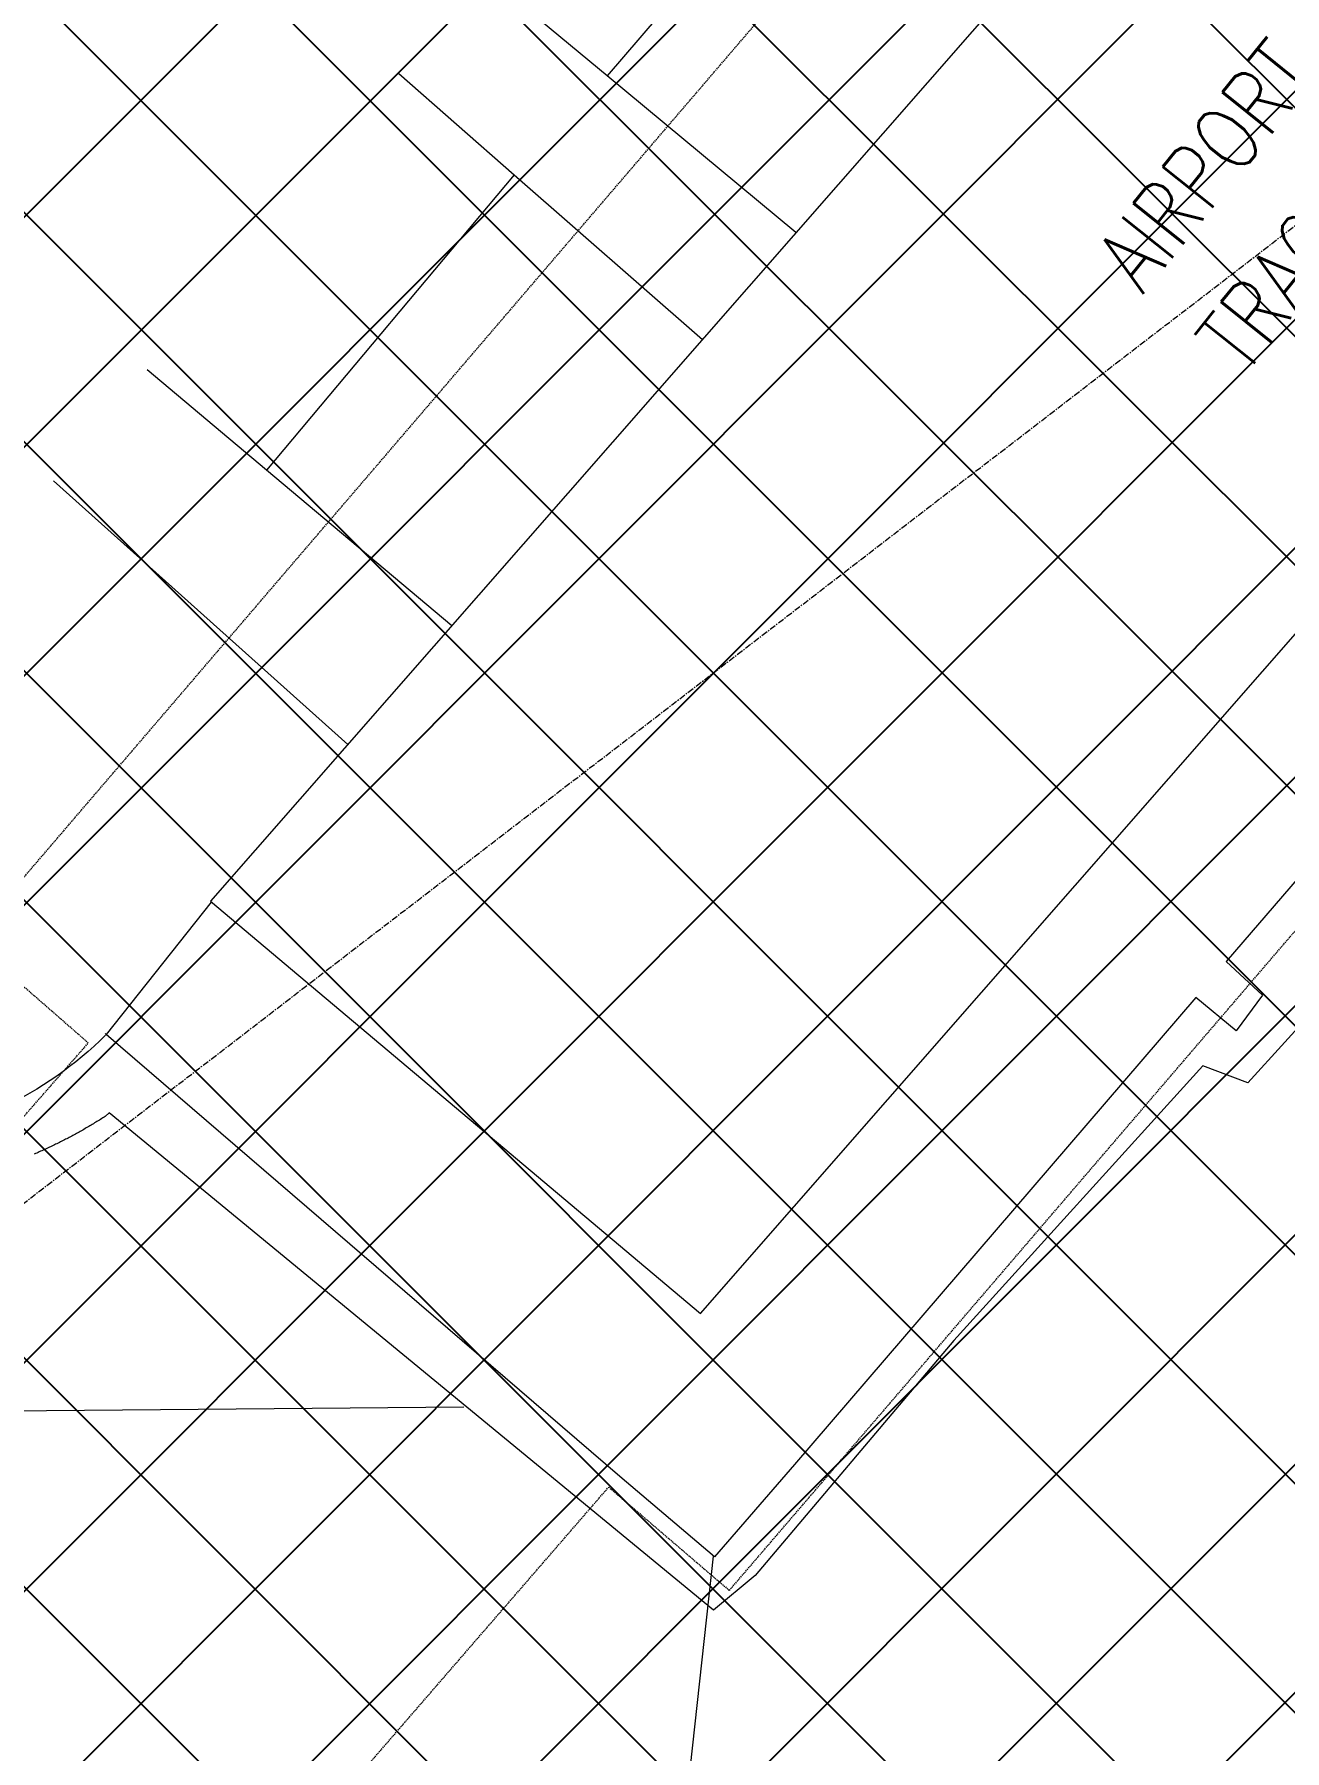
# Model space of a CAD drawing. Header units: millimetres. Extents: x 833924389 to 835767163, y 817400000 to 818811854.
# Drawn here: x 834275785 to 834324035, y 817767072 to 817833277 of the extents above; entities that cross this region are included whole.
import ezdxf

# ---------------------------------------------------------------- set-up
doc = ezdxf.new("R2010")
doc.units = ezdxf.units.MM
doc.header["$LTSCALE"] = 10
doc.header["$MEASUREMENT"] = 0
doc.linetypes.add('CENTER', pattern=[2, 1.25, -0.25, 0.25, -0.25])
doc.linetypes.add('HIDDEN', pattern=[0.375, 0.25, -0.125])
for name, color, linetype, lineweight in [('01_Base_Plan', 5, 'Continuous', 5), ('02_Buiding_Height_Limit', 1, 'CENTER', 18), ('11_Text', 7, 'Continuous', 25), ('12_AEL_Outline', 253, 'HIDDEN', 5)]:
    doc.layers.add(name, color=color, linetype=linetype, lineweight=lineweight)
doc.layers.add('_MTR', color=190, linetype='Continuous')
doc.styles.add('ROMANS', font='romans.shx', dxfattribs={"width": 0.8})
doc.linetypes.add('11sw3b$0$B1_BDYF', pattern='A,2.5,-0.5,[130,ltypeshp.shx,S=0.5,R=0,X=0,Y=0],-0.5', length=3.5)

msp = doc.modelspace()

# ---------------------------------------------------------------- hatches: boundary and pattern name
at = {"layer": '_MTR'}
h = msp.add_hatch(dxfattribs=at)
h.set_pattern_fill('ANSI37', color=256, scale=50000, style=0)
h.set_pattern_definition([(45, (0, 0), (-4419.417382415922, 4419.417382415922), []), (135, (0, 0), (-4419.417382415922, -4419.417382415922), [])])
h.paths.add_polyline_path([(834719025.0676242, 818175044.075776), (834829436.1637323, 818440899.0154631), (834544329.9875726, 818440899.0154631), (834540047.6918651, 818430486.7932322), (834494662.9516805, 818320135.7028404), (834491212.3501357, 818312096.8899884), (834489639.5860337, 818307373.809575), (834488467.7132754, 818300887.678466), (834488287.0573709, 818295402.6064734), (834489123.4445984, 818289469.5896976), (834490523.0838149, 818284300.8385714), (834492959.6897802, 818278585.4277595), (834497359.5052412, 818271989.8078504), (834500943.2578423, 818268402.4543666), (834504241.8491156, 818265890.0219382), (834506773.0374651, 818264239.4954746), (834509304.2258146, 818262588.969011), (834549547.6363403, 818245865.156262), (834521788.9357352, 818162669.0288637), (834512956.6186229, 818145898.9397866), (834505350.3781369, 818132402.978609), (834498851.625464, 818120358.1720601), (834490645.3412085, 818106191.5494635), (834483043.1765755, 818093566.7455992), (834465497.3880057, 818066156.0749869), (834456186.300847, 818052465.0283059), (834449435.9111947, 818042521.66696), (834429928.4301713, 818015782.6322176), (834415902.0111922, 817997330.5279367), (834409718.1436859, 817989384.889797), (834403534.2761798, 817981439.2516572), (834394016.1354766, 817969342.6524115), (834384497.9947733, 817957246.0531657), (834384196.2479563, 817957465.7651209), (834383970.486986, 817957155.7107403), (834383668.7401689, 817957375.4226955), (834373771.4691136, 817944987.7532318), (834364116.6359974, 817932940.1560837), (834338369.9503223, 817901865.9044347), (834312960.6002681, 817923872.0998209), (834209698.3762193, 817804043.8972573), (834227751.7111311, 817788294.3273865), (834200289.8007177, 817756392.265157), (834200199.724341, 817740873.0267123), (834297136.0119622, 817740548.3312696), (834302265.9142908, 817746345.470729), (834311723.710097, 817738300.4580544), (834346243.1186241, 817778329.7402205), (834364573.705298, 817762532.4600164), (834407168.9888211, 817811985.372018), (834383971.3268652, 817831671.3361453), (834391017.2140669, 817839762.6321478), (834398063.1012684, 817847853.9281503), (834393622.2417772, 817851485.7044563), (834400812.4917518, 817859771.4107764), (834410480.1317945, 817870197.1213068), (834420147.7718372, 817880622.8318372), (834432126.5932153, 817893299.2699163), (834444105.4145935, 817905975.7079954), (834443206.2002442, 817906758.256021), (834448849.565658, 817912919.9467099), (834457587.7981888, 817922310.4511203), (834467322.5562106, 817932771.8674097), (834475815.8031626, 817941811.4303546), (834484309.0501144, 817950850.9932995), (834500967.9967005, 817969577.1101549), (834519622.9840564, 817991615.6157014), (834532610.7469565, 818008021.8481278), (834547321.4079989, 818027597.5088168), (834557595.9281648, 818042498.3314748), (834567870.4483306, 818057399.1541326), (834574643.1744547, 818067927.9632175), (834585340.6881095, 818084953.331677), (834592493.7733289, 818096984.115135), (834598987.1398113, 818108698.8436586), (834606301.2519822, 818122736.6486193), (834611699.1689881, 818133599.211997), (834616705.1358873, 818145548.4517179), (834618535.0408169, 818149916.4335908), (834621711.1027862, 818157497.6914387), (834627057.6022652, 818172444.2824591), (834631612.1834006, 818185176.9988407), (834639686.340077, 818207748.9860169)])

# ---------------------------------------------------------------- linework, layer by layer
at = {"layer": '01_Base_Plan', "linetype": 'Continuous'}
for p, q in [((834320482.1999999, 817858010.0999999), (834297885.0999999, 817831674.4)), ((834297885.0999999, 817831674.4), (834293258.9, 817835510.8000001)), ((834289848.8000001, 817831759.6), (834294303.7, 817827861.5999999)), ((834305175.3, 817825628.9000009), (834297885.0999999, 817831674.4)), ((834294303.7, 817827861.5999999), (834284742, 817816470.699999)), ((834294303.7, 817827861.5999999), (834301565.5, 817821507.5)), ((834284742, 817816470.699999), (834280143.2, 817820330.499999)), ((834291895.6, 817810466.800001), (834284742, 817816470.699999)), ((834276529.8000001, 817816060.1), (834287881, 817805883.0999991)), ((834282614.16, 817799800.9300009), (834278555.9000001, 817794699.1300011))]:
    msp.add_line(p, q, dxfattribs=at)
at = {"layer": '01_Base_Plan', "linetype": '11sw3b$0$B1_BDYF'}
for p, q in [((834278555.9000001, 817794699.1300011), (834278520, 817794730)), ((834301978.4, 817774572.699999), (834299955.88, 817756088.4200001))]:
    msp.add_line(p, q, dxfattribs=at)
at = {"layer": '01_Base_Plan', "linetype": '11sw3b$0$B1_BDYF', "flags": 128}
for points in [[(834278535.3399999, 817794673.280001), (834278315.2641879, 817794458.408404), (834278090.603337, 817794248.335391), (834277861.462057, 817794043.158779), (834277627.9470409, 817793842.9741031), (834277390.167017, 817793647.8745711), (834277148.232698, 817793457.9510261), (834276902.256735, 817793273.291898), (834276652.353658, 817793093.98317), (834276398.639828, 817792920.10833), (834276141.2333771, 817792751.748338), (834275880.254159, 817792588.981585), (834275615.823692, 817792431.88386), (834275348.065097, 817792280.528308), (834275077.103052, 817792134.985405), (834274803.063718, 817791995.322918), (834274526.0746909, 817791861.6058741), (834274246.264946, 817791733.896537), (834273963.764767, 817791612.254371), (834273678.705691, 817791496.7360129), (834273391.2204479, 817791387.3952531), (834273101.4428959, 817791284.283), (834272809.507957, 817791187.447264), (834272515.5515649, 817791096.933136), (834272219.710591, 817791012.7827599), (834271922.1227831, 817790935.035318), (834271622.926705, 817790863.72701), (834271322.261667, 817790798.8910401), (834271020.267667, 817790740.557596), (834270717.085314, 817790688.753839), (834270412.8557811, 817790643.50389), (834270107.720719, 817790604.828818), (834269801.822204, 817790572.74663), (834269495.302671, 817790547.272266), (834269188.304839, 817790528.417586), (834268880.971653, 817790516.19137), (834268573.446213, 817790510.59931), (834268265.871708, 817790511.64401), (834267958.39135, 817790519.324983), (834267651.148307, 817790533.638653), (834267344.285641, 817790554.578356), (834267037.946229, 817790582.1343421), (834266732.27271, 817790616.293779), (834266427.4074111, 817790657.0407629), (834266123.492281, 817790704.356321), (834265820.668833, 817790758.2184219), (834265519.078061, 817790818.601987), (834265218.8603951, 817790885.4789001), (834264920.155625, 817790958.818022), (834264623.102829, 817791038.585205), (834264327.84032, 817791124.743309), (834264034.505579, 817791217.252215), (834263743.235189, 817791316.068851), (834263454.164769, 817791421.147205), (834263167.428918, 817791532.4383509), (834262883.161145, 817791649.89047), (834262601.493808, 817791773.4488729), (834262322.558059, 817791903.05603), (834262046.483774, 817792038.6515939), (834261773.3994999, 817792180.1724269), (834261503.432387, 817792327.552638), (834261236.708139, 817792480.723601), (834260973.35095, 817792639.613996), (834260713.483441, 817792804.1498431), (834260457.2266101, 817792974.254531), (834260204.699778, 817793149.848855), (834259956.020525, 817793330.851056), (834259711.304639, 817793517.176855), (834259470.6660681, 817793708.739495), (834259234.216855, 817793905.449781), (834259002.067094, 817794107.216123), (834258774.32488, 817794313.944574), (834258551.096256, 817794525.538875), (834258332.485158, 817794741.900507), (834258118.593377, 817794962.928726), (834257909.520503, 817795188.5206189), (834257705.363889, 817795418.5711429), (834257506.2185899, 817795652.973184), (834257312.177332, 817795891.617602), (834257123.3304651, 817796134.393278), (834256939.76592, 817796381.18717), (834256761.569168, 817796631.884367), (834256588.82318, 817796886.368141), (834256421.608389, 817797144.519999), (834256260.002656, 817797406.21974), (834256104.081224, 817797671.345512), (834255953.9166969, 817797939.773868), (834255809.578991, 817798211.379822), (834255671.135314, 817798486.0369099), (834255538.6501279, 817798763.617245), (834255412.1851201, 817799043.991584), (834255291.7991741, 817799327.029376), (834255177.548345, 817799612.598835), (834255069.485829, 817799900.566994), (834254967.661944, 817800190.799769), (834254872.124099, 817800483.1620239), (834254782.916779, 817800777.517627), (834254700.0815209, 817801073.729523), (834254623.656894, 817801371.65979), (834254553.678483, 817801671.169705), (834254490.1788709, 817801972.119814), (834254433.187625, 817802274.369985), (834254382.731281, 817802577.779485), (834254338.833332, 817802882.207045), (834254301.514219, 817803187.5109091), (834254270.791317, 817803493.54893), (834254246.678932, 817803800.17861), (834254229.18829, 817804107.257175), (834254218.327537, 817804414.641644), (834254214.1017281, 817804722.188892), (834254216.5128319, 817805029.755722), (834254225.5597249, 817805337.198923), (834254241.238196, 817805644.375343), (834254263.540944, 817805951.141956), (834254292.457585, 817806257.3559259), (834254327.9746541, 817806562.874675), (834254370.075614, 817806867.5559449), (834254418.740862, 817807171.257872), (834254473.947739, 817807473.839049), (834254535.67054, 817807775.158586), (834254603.880524, 817808075.0761851), (834254678.545933, 817808373.452197), (834254759.632, 817808670.147693), (834254847.10097, 817808965.024526), (834254940.912117, 817809257.945397), (834255041.0217611, 817809548.773916), (834255147.383286, 817809837.374666), (834255259.947172, 817810123.613272), (834255378.6610041, 817810407.3564539), (834255465.925031, 817810601.9454379), (834255548.072146, 817810785.124282), (834255728.383122, 817811157.812649), (834255919.441813, 817811525.107141), (834256121.087034, 817811886.697892), (834256333.1486701, 817812242.279851), (834256555.447816, 817812591.5530341), (834256787.796932, 817812934.2227801), (834257030, 817813270), (834270448.06, 817828823.2700009), (834281028.84, 817841159.9100009), (834292704.18, 817854955.97), (834305793.33, 817870257.0500001), (834315325.16, 817881168.470001), (834315800, 817881109.999999)], [(834343159.03, 817822541.200001), (834335063.89, 817812935.559999), (834336413.0799999, 817811557.04), (834334066.66, 817808858.67), (834332717.47, 817810207.86), (834321777.3100001, 817797507.88), (834323185.16, 817796217.350001), (834322158.6, 817794838.83), (834320604.1, 817796129.36), (834305117.7600001, 817778105.95), (834302030.3299999, 817774553.22), (834298383.8100001, 817777652.7600011), (834278555.9000001, 817794699.1300011)]]:
    msp.add_lwpolyline(points, dxfattribs=at)
at = {"layer": '01_Base_Plan', "linetype": 'Continuous', "flags": 128}
for points in [[(834334025.4528, 817821079.9987999), (834331238.9028, 817823514.1688), (834356841.9728, 817852746.6088), (834343936.1928, 817863813.3488), (834318435.8427999, 817834698.1788001), (834315423.3528, 817837329.7088), (834282583.4228, 817799834.5288), (834301497.1228, 817783940.6088), (834334025.4528, 817821079.9987999)], [(834325474.2, 817795971.100001), (834322615.2, 817792837.9000001), (834320881.1, 817793483.100001), (834311268.2, 817782890.900001), (834303602.3000001, 817773831.3), (834301994.1, 817772491.1), (834292478.8000001, 817780317.8), (834278680, 817791680), (834278521, 817791539.799999), (834278475.9, 817791510.8000001), (834278430.8, 817791481.899999), (834278385.6, 817791453.1999991), (834278340.3000001, 817791424.6), (834278294.9, 817791396.1), (834278249.5, 817791367.799999), (834278204, 817791339.600001), (834278158.3, 817791311.5), (834278112.6, 817791283.600001), (834278066.8000001, 817791255.799999), (834278021, 817791228.0999999), (834277975, 817791200.6), (834277929, 817791173.1999999), (834277882.9, 817791146), (834277836.6999999, 817791118.799999), (834277790.4000001, 817791091.800001), (834277744.1, 817791064.999999), (834277697.7, 817791038.3000001), (834277651.1999999, 817791011.700001), (834277604.5999999, 817790985.300001), (834277557.9, 817790958.900001), (834277511.1999999, 817790932.800001), (834277464.4000001, 817790906.7), (834277417.5, 817790880.899999), (834277370.5, 817790855.1), (834277323.5, 817790829.5000011), (834277276.4, 817790804), (834277229.1999999, 817790778.5999999), (834277181.9, 817790753.4000001), (834277134.6, 817790728.399999), (834277087.1999999, 817790703.400001), (834277039.6999999, 817790678.7), (834276992.1999999, 817790653.999999), (834276944.5, 817790629.5), (834276896.8, 817790605.1), (834276849.1, 817790580.9), (834276801.1999999, 817790556.8000001), (834276753.3, 817790532.9), (834276705.3000001, 817790509.099999), (834276657.3, 817790485.400001), (834276609.1999999, 817790461.9), (834276561, 817790438.5), (834276512.6999999, 817790415.200001), (834276464.4000001, 817790392.100001), (834276416, 817790369.200001), (834276367.5, 817790346.4000001), (834276319, 817790323.6999999), (834276270.4000001, 817790301.100001), (834276221.8000001, 817790278.7), (834276173, 817790256.5), (834276124.1999999, 817790234.4), (834276075.4, 817790212.400001), (834276026.5, 817790190.6), (834275977.5, 817790168.9000001), (834275928.5, 817790147.399999), (834275879.3000001, 817790126), (834275830.1999999, 817790104.800001), (834275780.9, 817790083.699999)], [(834292363.6, 817780328.6000011), (834261605.6999999, 817780046.8000009)]]:
    msp.add_lwpolyline(points, dxfattribs=at)
at = {"layer": '02_Buiding_Height_Limit', "ltscale": 20}
msp.add_line((834213475.5263113, 817740611.9573718), (834775809.5371548, 818172824.6775405), dxfattribs=at)
at = {"layer": '12_AEL_Outline', "ltscale": 20}
for points in [[(834238782.1986291, 817749841.7834343), (834277869.0289091, 817794370.6354289), (834273308.3547505, 817798344.5036745), (834330101.6194078, 817864560.2498016), (834334758.4751042, 817860577.1953207), (834336284.366625, 817862355.039184), (834335522.2044954, 817862948.3256621), (834351119.195783, 817881238.1199489), (834357084.7314924, 817876150.8889487), (834398404.8976374, 817926734.5430751), (834403717.9435346, 817933428.4952695), (834422482.9884349, 817957041.6789904)], [(834273953.4742197, 817749553.914138), (834297948.7418867, 817777238.6108512), (834302605.5968547, 817773254.1775713), (834343378.3552874, 817820757.0620573), (834339228.6736559, 817824316.5571357), (834355249.8248129, 817842945.311703), (834354657.2104348, 817843454.4018093), (834356182.4125565, 817845232.2460372), (834356944.5294902, 817844553.4740511), (834372541.5207788, 817862843.2683372), (834366503.7803184, 817867886.9629028)]]:
    msp.add_lwpolyline(points, dxfattribs=at)

# ---------------------------------------------------------------- texts
at = {"layer": '11_Text', "insert": (834316598.2902306, 817824758.0189738), "char_height": 2500, "attachment_point": 1, "rotation": 51.269587099564646, "line_spacing_factor": 1.204819277108434, "style": 'ROMANS'}
msp.add_mtext('AIRPORT RAILWAY VENTILATION AND\\PTRACTION SUBSTATION BUILDING', dxfattribs=at)

doc.saveas('drawing.dxf')
